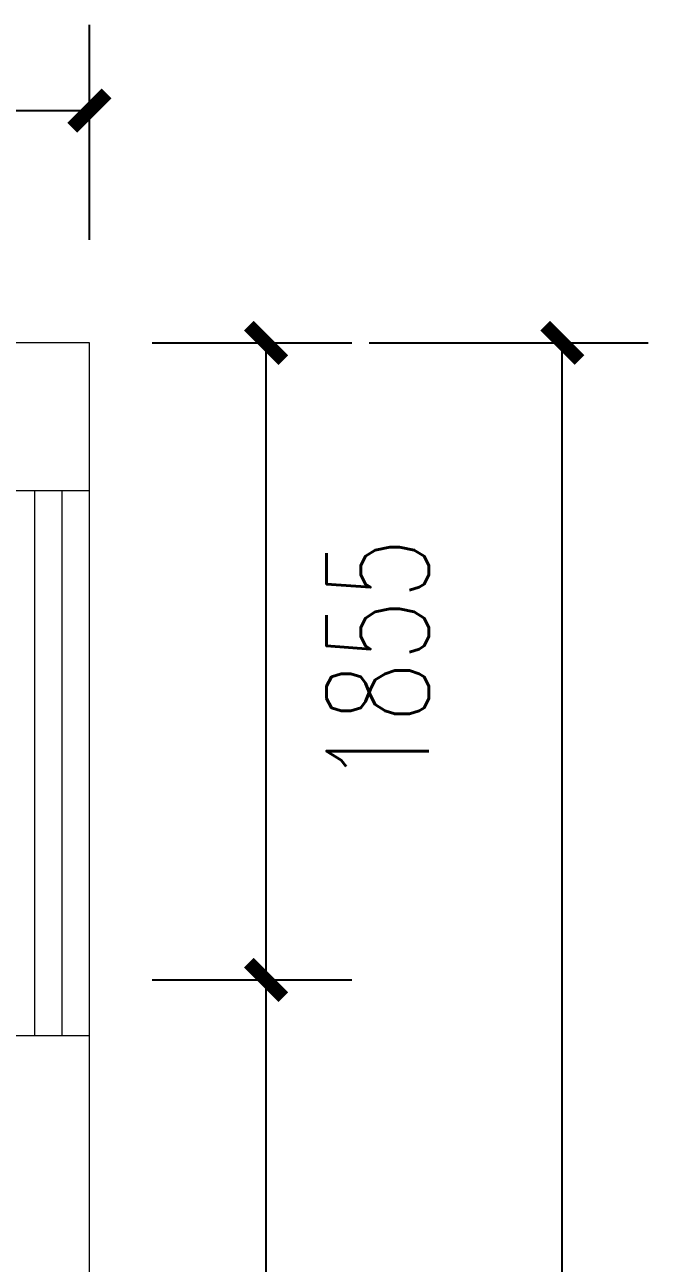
# Model space of a CAD drawing. Header units: millimetres. Extents: x 7725 to 15924, y -1264 to 13015.
# Drawn here: x 13886 to 15701, y 9235 to 12841 of the extents above; entities that cross this region are included whole.
import ezdxf

# ---------------------------------------------------------------- set-up
doc = ezdxf.new("R2010")
doc.units = ezdxf.units.MM
doc.set_wipeout_variables(frame=1)
doc.linetypes.add('ACAD_ISO07W100', pattern=[3, 0, -3])
doc.layers.add('BS-非承重墙', color=255, linetype='Continuous', lineweight=13)
doc.layers.add('DS-门窗', color=255, linetype='Continuous', lineweight=13)
doc.layers.add('PUB_DIM', color=3, linetype='Continuous')
doc.styles.add('_TCH_DIM_T3', font='SIMPLEX', dxfattribs={"width": 0.705882, "bigfont": 'GBCBIG'})

# ---------------------------------------------------------------- blocks, each defined once
blk = doc.blocks.new('Symbol(window)9964_3e3d9b71f20b44dfa75c3bf9b7596f7f')
at = {"color": 7, "linetype": 'ACAD_ISO07W100', "ltscale": 10}
blk.add_wipeout([(585.4, 4735.7), (585.4, 3150), (825.3, 3150), (825.3, 4735.7), (825.3, 4735.7)], dxfattribs=at).dxf.layer = 'DS-门窗'
at = {"layer": 'DS-门窗', "color": 60, "linetype": 'Continuous'}
for p, q in [((585.3, 4735.7), (585.3, 3150)), ((825.3, 4735.7), (585.3, 4735.7)), ((665.3, 4735.7), (665.3, 3150)), ((745.3, 4735.7), (745.3, 3150)), ((825.3, 3150), (825.3, 4735.7)), ((585.3, 3150), (825.3, 3150))]:
    blk.add_line(p, q, dxfattribs=at)
blk = doc.blocks.new('_ArchTick')
at = {"color": 0, "linetype": 'ByBlock', "const_width": 0.4}
blk.add_lwpolyline([(-0.5, -0.5), (0.5, 0.5)], dxfattribs=at)

msp = doc.modelspace()

# ---------------------------------------------------------------- linework, layer by layer
at = {"color": 0, "linetype": 'ByBlock', "const_width": 40}
msp.add_lwpolyline([(14024.1, 12541.4), (14124.1, 12641.4)], dxfattribs=at)
at = {"layer": 'BS-非承重墙', "color": 255, "linetype": 'Continuous'}
for p, q in [((14074.1, 11915.1), (9658.3, 11915.1)), ((14074.1, 11675.1), (14074.1, 11915.1)), ((14074.1, 9797.1), (14074.1, 11675.1)), ((14074.1, 11484.2), (13834.1, 11484.2)), ((14074.1, 9322.3), (14074.1, 9797.1)), ((14074.1, 1582.4), (14074.1, 9322.3))]:
    msp.add_line(p, q, dxfattribs=at)
at = {"layer": 'PUB_DIM'}
for p, q in [((14074.1, 12215.1), (14074.1, 12841.4)), ((9658.3, 12591.4), (14074.1, 12591.4)), ((14257.1, 11915.1), (14838.5, 11915.1)), ((14588.5, 10060.4), (14588.5, 11915.1)), ((14888.5, 11915.1), (15700.7, 11915.1)), ((15450.7, 1581.9), (15450.7, 11915.1)), ((14257.1, 10060.4), (14838.5, 10060.4)), ((14257.1, 10060.4), (14838.5, 10060.4)), ((14588.5, 1581.9), (14588.5, 10060.4))]:
    msp.add_line(p, q, dxfattribs=at)

# ---------------------------------------------------------------- block references
at = {"layer": 'PUB_DIM', "xscale": 100, "yscale": 100, "zscale": 100}
for p, rotation in [((14588.5, 11915.1), 90), ((15450.7, 11915.1), 90), ((14588.5, 10060.4), 90), ((14588.5, 10060.4), 270)]:
    msp.add_blockref('_ArchTick', p, dxfattribs=dict(at, rotation=rotation))

# ---------------------------------------------------------------- texts
at = {"layer": 'PUB_DIM', "color": 7, "insert": (14913.5, 10987.8), "char_height": 297.5, "attachment_point": 5, "rotation": 90, "style": '_TCH_DIM_T3'}
msp.add_mtext('\\A1;1855', dxfattribs=at)

# ---------------------------------------------------------------- next in the draw order: block references
at = {"layer": 'DS-门窗', "color": 7}
msp.add_blockref('Symbol(window)9964_3e3d9b71f20b44dfa75c3bf9b7596f7f', (13248.8, 6748.5), dxfattribs=at)

doc.saveas('drawing.dxf')
